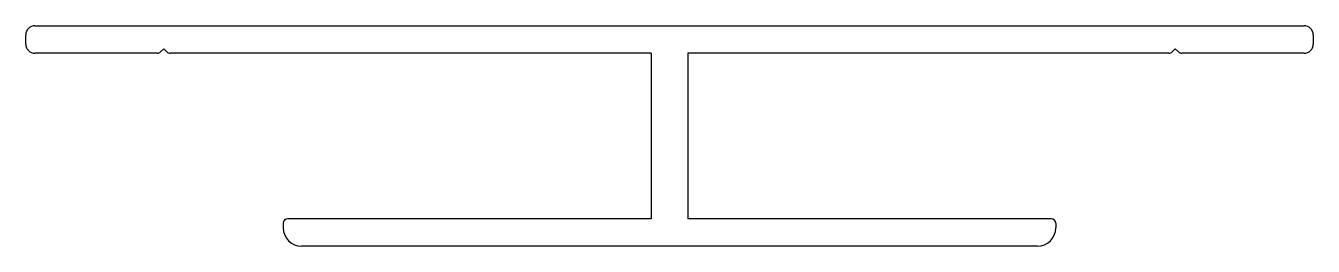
# Model space of a CAD drawing. Extents: x 1709.9 to 1779.9, y 821.8 to 833.8.
import ezdxf

# ---------------------------------------------------------------- set-up
doc = ezdxf.new("R2010")
doc.units = 0
doc.layers.get('0').update_dxf_attribs({"linetype": 'CONTINUOUS'})

msp = doc.modelspace()

# ---------------------------------------------------------------- linework, layer by layer
at = {"color": 0}
for p, q in [((1710.392, 833.831), (1779.392, 833.831)), ((1709.892, 832.831), (1709.892, 833.331)), ((1779.892, 833.331), (1779.892, 832.831)), ((1717.039, 832.331), (1710.392, 832.331)), ((1717.392, 832.581), (1717.216, 832.404)), ((1717.392, 832.581), (1717.569, 832.404)), ((1743.892, 832.331), (1717.746, 832.331)), ((1743.892, 832.331), (1743.892, 823.331)), ((1772.039, 832.331), (1745.892, 832.331)), ((1745.892, 832.331), (1745.892, 823.331)), ((1772.216, 832.404), (1772.392, 832.581)), ((1772.392, 832.581), (1772.569, 832.404)), ((1779.392, 832.331), (1772.746, 832.331)), ((1743.892, 823.331), (1724.142, 823.331)), ((1765.642, 823.331), (1745.892, 823.331)), ((1723.892, 823.081), (1723.892, 822.831)), ((1765.892, 823.081), (1765.892, 822.831)), ((1764.892, 821.831), (1724.892, 821.831))]:
    msp.add_line(p, q, dxfattribs=at)
for centre, radius, start, end in [((1710.392, 833.331), 0.5, 90, 180), ((1779.392, 833.331), 0.5, 0, 90), ((1710.392, 832.831), 0.5, 180, 270), ((1717.039, 832.581), 0.25, 270, 315), ((1717.746, 832.581), 0.25, 225, 270), ((1772.039, 832.581), 0.25, 270, 315), ((1772.746, 832.581), 0.25, 225, 270), ((1779.392, 832.831), 0.5, 270, 0), ((1724.142, 823.081), 0.25, 90, 180), ((1765.642, 823.081), 0.25, 0, 90), ((1724.892, 822.831), 1, 180, 270), ((1764.892, 822.831), 1, 270, 0)]:
    msp.add_arc(centre, radius, start, end, dxfattribs=at)

doc.saveas('drawing.dxf')
